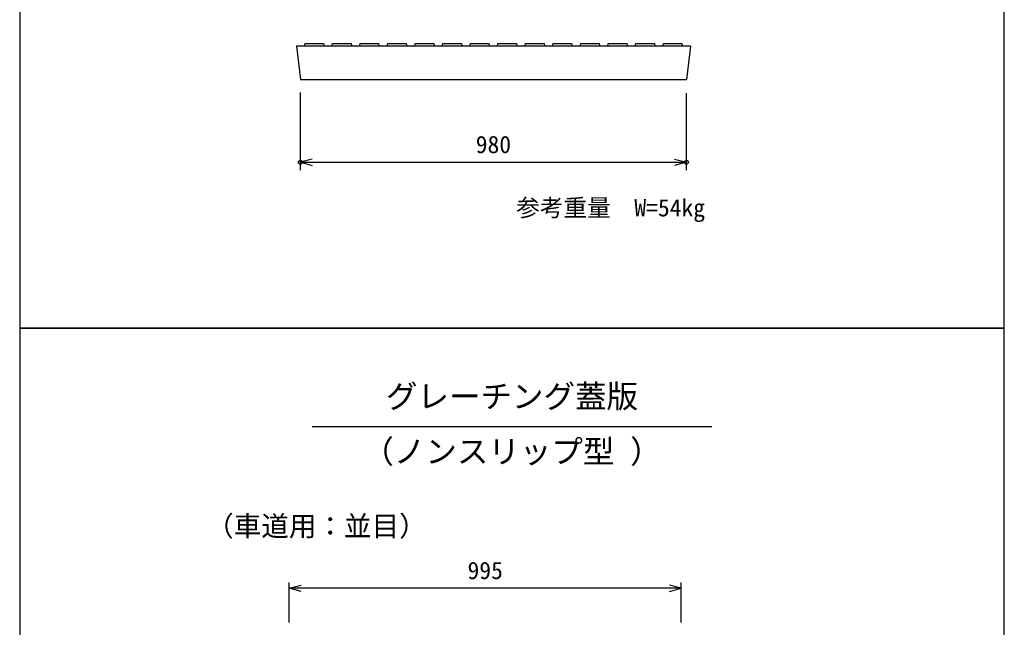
# Model space of a CAD drawing. Units: millimetres, scale not verified. Extents: x -16800 to 16800, y -5940 to 5940.
# Drawn here: x -6454 to -3954, y 1449 to 2991 of the extents above; entities that cross this region are included whole.
import ezdxf
from ezdxf.enums import TextEntityAlignment as Align

# ---------------------------------------------------------------- set-up
doc = ezdxf.new("R2010")
doc.units = ezdxf.units.MM
doc.header["$LTSCALE"] = 20
doc.header["$PDMODE"] = 32
doc.header["$PDSIZE"] = 10
for name, color, linetype, lineweight in [('0-0_DIM', 7, 'Continuous', 25), ('0-2_HATCH', 6, 'Continuous', 25), ('0-5_OUTLINE', 3, 'Continuous', 25), ('0-6_TXT', 7, 'Continuous', 25)]:
    doc.layers.add(name, color=color, linetype=linetype, lineweight=lineweight)
doc.styles.add('ＭＳ ゴシック', font='')
doc.styles.get('ＭＳ ゴシック').set_extended_font_data('MS Gothic')

msp = doc.modelspace()

# ---------------------------------------------------------------- linework, layer by layer
at = {"layer": '0-0_DIM'}
for p, q in [((-5741.2, 2609.48), (-5741.2, 2806.19)), ((-4761.2, 2609.48), (-4761.2, 2805.17)), ((-5741.2, 2629.48), (-4761.2, 2629.48)), ((-5769.54, 1461.14), (-5769.54, 1562.73)), ((-4774.54, 1461.14), (-4774.54, 1562.73)), ((-4774.54, 1547.73), (-5769.54, 1547.73))]:
    msp.add_line(p, q, dxfattribs=at)
for points in [[(-5711.2, 2637.52), (-5741.2, 2629.48), (-5711.2, 2621.44)], [(-4791.2, 2637.52), (-4761.2, 2629.48), (-4791.2, 2621.44)], [(-5739.54, 1539.69), (-5769.54, 1547.73), (-5739.54, 1555.77)], [(-4804.54, 1539.69), (-4774.54, 1547.73), (-4804.54, 1555.77)]]:
    msp.add_lwpolyline(points, dxfattribs=at)
for p in [(-5741.2, 2629.48), (-5741.2, 2629.48), (-4761.2, 2629.48)]:
    msp.add_point(p, dxfattribs=at)
at = {"layer": '0-2_HATCH'}
for points in [[(-5731.2, 2924.48), (-5729.7, 2930.98), (-5682.7, 2930.98), (-5681.2, 2924.48)], [(-5661.2, 2924.48), (-5659.7, 2930.98), (-5612.7, 2930.98), (-5611.2, 2924.48)], [(-5591.2, 2924.48), (-5589.7, 2930.98), (-5542.7, 2930.98), (-5541.2, 2924.48)], [(-5521.2, 2924.48), (-5519.7, 2930.98), (-5472.7, 2930.98), (-5471.2, 2924.48)], [(-5451.2, 2924.48), (-5449.7, 2930.98), (-5402.7, 2930.98), (-5401.2, 2924.48)], [(-5381.2, 2924.48), (-5379.7, 2930.98), (-5332.7, 2930.98), (-5331.2, 2924.48)], [(-5311.2, 2924.48), (-5309.7, 2930.98), (-5262.7, 2930.98), (-5261.2, 2924.48)], [(-5241.2, 2924.48), (-5239.7, 2930.98), (-5192.7, 2930.98), (-5191.2, 2924.48)], [(-5171.2, 2924.48), (-5169.7, 2930.98), (-5122.7, 2930.98), (-5121.2, 2924.48)], [(-5101.2, 2924.48), (-5099.7, 2930.98), (-5052.7, 2930.98), (-5051.2, 2924.48)], [(-5031.2, 2924.48), (-5029.7, 2930.98), (-4982.7, 2930.98), (-4981.2, 2924.48)], [(-4961.2, 2924.48), (-4959.7, 2930.98), (-4912.7, 2930.98), (-4911.2, 2924.48)], [(-4891.2, 2924.48), (-4889.7, 2930.98), (-4842.7, 2930.98), (-4841.2, 2924.48)], [(-4821.2, 2924.48), (-4819.7, 2930.98), (-4772.7, 2930.98), (-4771.2, 2924.48)]]:
    msp.add_lwpolyline(points, dxfattribs=at)
at = {"layer": '0-5_OUTLINE'}
for q in [(-5751.2, 2924.48), (-4761.2, 2839.48)]:
    msp.add_line((-4751.2, 2924.48), q, dxfattribs=at)
msp.add_lwpolyline([(-5751.2, 2924.48), (-5741.2, 2839.48), (-4761.2, 2839.48)], dxfattribs=at)
at = {"layer": '0-6_TXT'}
msp.add_line((-5711.92, 1958.14), (-4696.33, 1958.14), dxfattribs=at)
for points in [[(-6454.13, 2208.14), (-3954.13, 2208.14), (-3954.13, 4208.14), (-6454.13, 4208.14)], [(-6454.13, 8.14), (-3954.13, 8.14), (-3954.13, 2208.14), (-6454.13, 2208.14)]]:
    msp.add_lwpolyline(points, close=True, dxfattribs=at)

# ---------------------------------------------------------------- texts
at = {"layer": '0-0_DIM', "style": 'ＭＳ ゴシック'}
for s, height, p in [('980', 43.99, (-5296.2, 2639.48)), ('参考重量\u3000W=54kg', 43.99, (-5193.47, 2478.76)), ('（車道用：並目）', 51.32, (-5980.68, 1664.51)), ('995', 43.99, (-5317.04, 1557.73))]:
    msp.add_text(s, height=height, dxfattribs=at).set_placement(p, align=Align.BOTTOM_LEFT)
at = {"layer": '0-6_TXT', "style": 'ＭＳ ゴシック'}
for s, p in [('グレーチング蓋版', (-5524.13, 1988.14)), ('（ノンスリップ型 ）', (-5584.13, 1848.14))]:
    msp.add_text(s, height=58.65, dxfattribs=at).set_placement(p, align=Align.BOTTOM_LEFT)

doc.saveas('drawing.dxf')
